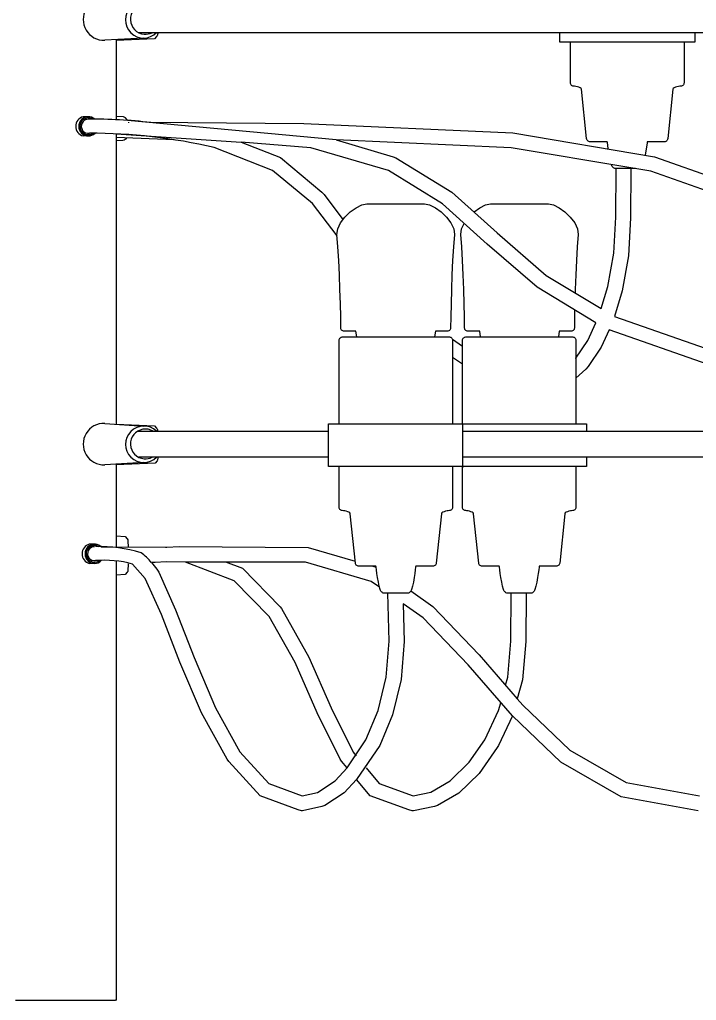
# Model space of a CAD drawing. Header units: millimetres. Extents: x 112 to 8820, y -2365 to 5002.
# Drawn here: x 1634.3 to 1774.6, y -664 to -460.9 of the extents above; entities that cross this region are included whole.
import ezdxf

# ---------------------------------------------------------------- set-up
doc = ezdxf.new("R2010")
doc.units = ezdxf.units.MM

# ---------------------------------------------------------------- blocks, each defined once
blk = doc.blocks.new('2097-30_el')
at = {"extrusion": (-7.44155e-20, 0.001462, 0.999999)}
for p, q in [((2.658, 19.931, 0.032), (1.849, 19.885, 0.032)), ((1.849, 11.95, 0.03), (2.658, 11.895, 0.032)), ((2.088, 11.94, 0.03), (2.088, 11.934, 0.03)), ((2.658, 11.137, 0.032), (1.849, 11.091, 0.032))]:
    blk.add_line(p, q, dxfattribs=at)
at = {"extrusion": (2.53485e-19, -0.001462, 0.999999)}
for p, q in [((2.881, 19.914, 0.029), (2.088, 19.881, 0.029)), ((2.881, 19.914, 0.029), (2.088, 19.881, 0.029)), ((14.079, 20.041, 0.029), (2.555, 20.041, 0.029)), ((2.925, 19.961, 0.029), (2.881, 19.914, 0.029)), ((2.925, 19.961, 0.029), (2.881, 19.914, 0.029)), ((2.94, 19.978, 0.029), (2.925, 19.961, 0.029)), ((2.94, 19.978, 0.029), (2.925, 19.961, 0.029)), ((2.953, 20.027, 0.029), (2.94, 19.978, 0.029)), ((2.953, 20.027, 0.029), (2.94, 19.978, 0.029)), ((2.955, 20.041, 0.029), (2.953, 20.027, 0.029)), ((2.954, 20.035, 0.029), (2.953, 20.027, 0.029)), ((11.279, 20.041, 0.029), (2.954, 20.041, 0.029)), ((11.279, 19.845, 0.029), (11.279, 20.041, 0.029)), ((11.279, 19.845, 0.029), (11.279, 20.041, 0.029)), ((19.108, 20.041, 0.029), (14.079, 20.041, 0.029)), ((14.079, 20.041, 0.029), (14.079, 19.845, 0.029)), ((19.108, 20.041, 0.029), (14.079, 20.041, 0.029)), ((14.079, 20.041, 0.029), (14.079, 19.845, 0.029)), ((2.088, 19.888, 0.029), (2.088, 18.411, 0.027)), ((2.088, 19.888, 0.029), (2.088, 18.239, 0.027)), ((11.532, 19.845, 0.029), (11.279, 19.845, 0.029)), ((11.532, 19.845, 0.029), (11.279, 19.845, 0.029)), ((11.613, 19.845, 0.029), (11.532, 19.845, 0.029)), ((11.613, 19.845, 0.029), (11.532, 19.845, 0.029)), ((11.741, 19.845, 0.029), (11.613, 19.845, 0.029)), ((11.741, 19.845, 0.029), (11.613, 19.845, 0.029)), ((11.909, 19.845, 0.029), (11.741, 19.845, 0.029)), ((11.909, 19.845, 0.029), (11.741, 19.845, 0.029)), ((12.111, 19.845, 0.029), (11.909, 19.845, 0.029)), ((12.111, 19.845, 0.029), (11.909, 19.845, 0.029)), ((12.338, 19.845, 0.029), (12.111, 19.845, 0.029)), ((12.338, 19.845, 0.029), (12.111, 19.845, 0.029)), ((12.58, 19.845, 0.029), (12.338, 19.845, 0.029)), ((12.58, 19.845, 0.029), (12.338, 19.845, 0.029)), ((12.826, 19.845, 0.029), (12.58, 19.845, 0.029)), ((12.826, 19.845, 0.029), (12.58, 19.845, 0.029)), ((12.854, 19.845, 0.029), (12.826, 19.845, 0.029)), ((12.854, 19.845, 0.029), (12.826, 19.845, 0.029)), ((13.139, 19.845, 0.029), (12.854, 19.845, 0.029)), ((13.139, 19.845, 0.029), (12.854, 19.845, 0.029)), ((13.404, 19.845, 0.029), (13.139, 19.845, 0.029)), ((13.404, 19.845, 0.029), (13.139, 19.845, 0.029)), ((13.637, 19.845, 0.029), (13.404, 19.845, 0.029)), ((13.637, 19.845, 0.029), (13.404, 19.845, 0.029)), ((13.829, 19.845, 0.029), (13.637, 19.845, 0.029)), ((13.829, 19.845, 0.029), (13.637, 19.845, 0.029)), ((13.97, 19.845, 0.029), (13.829, 19.845, 0.029)), ((13.97, 19.845, 0.029), (13.829, 19.845, 0.029)), ((14.055, 19.845, 0.029), (13.97, 19.845, 0.029)), ((14.055, 19.845, 0.029), (13.97, 19.845, 0.029)), ((14.079, 19.845, 0.029), (14.055, 19.845, 0.029)), ((14.079, 19.845, 0.029), (14.055, 19.845, 0.029)), ((2.088, 17.947, 0.026), (2.088, 17.599, 0.026)), ((2.088, 17.599, 0.026), (2.088, 11.942, 0.017)), ((2.088, 17.599, 0.026), (2.088, 11.942, 0.017)), ((2.088, 11.934, 0.03), (2.881, 11.901, 0.03)), ((2.088, 11.934, 0.03), (2.881, 11.901, 0.03)), ((2.531, 11.788, 0.017), (6.486, 11.788, 0.017)), ((2.531, 11.788, 0.017), (6.486, 11.788, 0.017)), ((2.881, 11.901, 0.03), (2.925, 11.854, 0.03)), ((2.881, 11.901, 0.03), (2.925, 11.854, 0.03)), ((2.925, 11.854, 0.03), (2.94, 11.837, 0.03)), ((2.925, 11.854, 0.03), (2.94, 11.837, 0.03)), ((2.94, 11.837, 0.03), (2.953, 11.789, 0.03)), ((2.94, 11.837, 0.03), (2.953, 11.789, 0.03)), ((2.953, 11.789, 0.03), (2.953, 11.788, 0.03)), ((2.953, 11.789, 0.03), (2.953, 11.788, 0.03)), ((6.486, 11.788, 0.017), (6.486, 11.941, 0.017)), ((6.486, 11.941, 0.017), (6.537, 11.941, 0.017)), ((6.486, 11.054, 0.016), (6.486, 11.941, 0.017)), ((6.486, 11.941, 0.017), (6.537, 11.941, 0.017)), ((6.537, 11.941, 0.017), (6.647, 11.941, 0.017)), ((6.537, 11.941, 0.017), (6.647, 11.941, 0.017)), ((6.647, 11.941, 0.017), (6.811, 11.941, 0.017)), ((6.647, 11.941, 0.017), (6.811, 11.941, 0.017)), ((6.811, 11.941, 0.017), (7.021, 11.941, 0.017)), ((6.811, 11.941, 0.017), (7.021, 11.941, 0.017)), ((7.021, 11.941, 0.017), (7.27, 11.941, 0.017)), ((7.021, 11.941, 0.017), (7.27, 11.941, 0.017)), ((7.27, 11.941, 0.017), (7.545, 11.941, 0.017)), ((7.27, 11.941, 0.017), (7.545, 11.941, 0.017)), ((7.545, 11.941, 0.017), (7.835, 11.941, 0.017)), ((7.545, 11.941, 0.017), (7.835, 11.941, 0.017)), ((7.835, 11.941, 0.017), (8.127, 11.941, 0.017)), ((7.835, 11.941, 0.017), (8.127, 11.941, 0.017)), ((8.127, 11.941, 0.017), (8.408, 11.941, 0.017)), ((8.127, 11.941, 0.017), (8.408, 11.941, 0.017)), ((8.408, 11.941, 0.017), (8.667, 11.941, 0.017)), ((8.408, 11.941, 0.017), (8.667, 11.941, 0.017)), ((8.667, 11.941, 0.017), (8.891, 11.941, 0.017)), ((8.667, 11.941, 0.017), (8.891, 11.941, 0.017)), ((8.891, 11.941, 0.017), (9.043, 11.941, 0.017)), ((8.891, 11.941, 0.017), (9.043, 11.941, 0.017)), ((9.043, 11.941, 0.017), (9.053, 11.941, 0.017)), ((9.043, 11.941, 0.017), (9.053, 11.941, 0.017)), ((9.053, 11.941, 0.017), (9.124, 11.941, 0.017)), ((9.053, 11.941, 0.017), (9.124, 11.941, 0.017)), ((9.124, 11.941, 0.017), (9.252, 11.941, 0.017)), ((9.124, 11.941, 0.017), (9.252, 11.941, 0.017)), ((9.252, 11.941, 0.017), (9.433, 11.941, 0.017)), ((9.252, 11.941, 0.017), (9.433, 11.941, 0.017)), ((9.265, 11.788, 0.017), (16.926, 11.788, 0.017)), ((9.265, 11.788, 0.017), (16.926, 11.788, 0.017)), ((9.433, 11.941, 0.017), (9.657, 11.941, 0.017)), ((9.433, 11.941, 0.017), (9.657, 11.941, 0.017)), ((9.657, 11.941, 0.017), (9.915, 11.941, 0.017)), ((9.657, 11.941, 0.017), (9.915, 11.941, 0.017)), ((9.915, 11.941, 0.017), (10.197, 11.941, 0.017)), ((9.915, 11.941, 0.017), (10.197, 11.941, 0.017)), ((10.197, 11.941, 0.017), (10.489, 11.941, 0.017)), ((10.197, 11.941, 0.017), (10.489, 11.941, 0.017)), ((10.489, 11.941, 0.017), (10.779, 11.941, 0.017)), ((10.489, 11.941, 0.017), (10.779, 11.941, 0.017)), ((10.779, 11.941, 0.017), (11.054, 11.941, 0.017)), ((10.779, 11.941, 0.017), (11.054, 11.941, 0.017)), ((11.054, 11.941, 0.017), (11.302, 11.941, 0.017)), ((11.054, 11.941, 0.017), (11.302, 11.941, 0.017)), ((11.302, 11.941, 0.017), (11.513, 11.941, 0.017)), ((11.302, 11.941, 0.017), (11.513, 11.941, 0.017)), ((11.513, 11.941, 0.017), (11.677, 11.941, 0.017)), ((11.513, 11.941, 0.017), (11.677, 11.941, 0.017)), ((11.677, 11.941, 0.017), (11.786, 11.941, 0.017)), ((11.677, 11.941, 0.017), (11.786, 11.941, 0.017)), ((11.786, 11.941, 0.017), (11.837, 11.941, 0.017)), ((11.786, 11.941, 0.017), (11.837, 11.941, 0.017)), ((11.837, 11.941, 0.017), (11.837, 11.788, 0.017)), ((11.837, 11.941, 0.017), (11.837, 11.788, 0.017)), ((6.486, 11.247, 0.016), (2.555, 11.247, 0.016)), ((6.486, 11.247, 0.016), (2.555, 11.247, 0.016)), ((2.938, 11.173, 0.016), (2.894, 11.126, 0.016)), ((2.938, 11.173, 0.016), (2.894, 11.126, 0.016)), ((2.945, 11.19, 0.016), (2.938, 11.173, 0.016)), ((2.945, 11.19, 0.016), (2.938, 11.173, 0.016)), ((2.952, 11.239, 0.016), (2.945, 11.19, 0.016)), ((2.952, 11.239, 0.016), (2.945, 11.19, 0.016)), ((2.953, 11.247, 0.016), (2.952, 11.239, 0.016)), ((2.953, 11.247, 0.016), (2.952, 11.239, 0.016)), ((6.486, 11.054, 0.016), (6.486, 11.247, 0.016)), ((6.486, 11.054, 0.016), (6.486, 11.247, 0.016)), ((16.926, 11.247, 0.016), (9.265, 11.247, 0.016)), ((16.926, 11.247, 0.016), (9.265, 11.247, 0.016)), ((11.837, 11.247, 0.016), (11.837, 11.054, 0.016)), ((11.837, 11.247, 0.016), (11.837, 11.054, 0.016)), ((2.894, 11.126, 0.016), (2.088, 11.093, 0.016)), ((2.894, 11.126, 0.016), (2.088, 11.093, 0.016)), ((2.088, 11.104, 0.016), (2.088, 9.618, 0.014)), ((2.088, 11.104, 0.016), (2.088, 9.394, 0.014)), ((6.537, 11.054, 0.016), (6.486, 11.054, 0.016)), ((6.537, 11.054, 0.016), (6.486, 11.054, 0.016)), ((6.647, 11.054, 0.016), (6.537, 11.054, 0.016)), ((6.647, 11.054, 0.016), (6.537, 11.054, 0.016)), ((6.811, 11.054, 0.016), (6.647, 11.054, 0.016)), ((6.811, 11.054, 0.016), (6.647, 11.054, 0.016)), ((7.021, 11.054, 0.016), (6.811, 11.054, 0.016)), ((7.021, 11.054, 0.016), (6.811, 11.054, 0.016)), ((7.27, 11.054, 0.016), (7.021, 11.054, 0.016)), ((7.27, 11.054, 0.016), (7.021, 11.054, 0.016)), ((7.545, 11.054, 0.016), (7.27, 11.054, 0.016)), ((7.545, 11.054, 0.016), (7.27, 11.054, 0.016)), ((7.835, 11.054, 0.016), (7.545, 11.054, 0.016)), ((7.835, 11.054, 0.016), (7.545, 11.054, 0.016)), ((8.127, 11.054, 0.016), (7.835, 11.054, 0.016)), ((8.127, 11.054, 0.016), (7.835, 11.054, 0.016)), ((8.408, 11.054, 0.016), (8.127, 11.054, 0.016)), ((8.408, 11.054, 0.016), (8.127, 11.054, 0.016)), ((8.667, 11.054, 0.016), (8.408, 11.054, 0.016)), ((8.667, 11.054, 0.016), (8.408, 11.054, 0.016)), ((8.891, 11.054, 0.016), (8.667, 11.054, 0.016)), ((8.891, 11.054, 0.016), (8.667, 11.054, 0.016)), ((9.043, 11.054, 0.016), (8.891, 11.054, 0.016)), ((9.043, 11.054, 0.016), (8.891, 11.054, 0.016)), ((9.053, 11.054, 0.016), (9.043, 11.054, 0.016)), ((9.053, 11.054, 0.016), (9.043, 11.054, 0.016)), ((9.124, 11.054, 0.016), (9.053, 11.054, 0.016)), ((9.124, 11.054, 0.016), (9.053, 11.054, 0.016)), ((9.252, 11.054, 0.016), (9.124, 11.054, 0.016)), ((9.252, 11.054, 0.016), (9.124, 11.054, 0.016)), ((9.433, 11.054, 0.016), (9.252, 11.054, 0.016)), ((9.433, 11.054, 0.016), (9.252, 11.054, 0.016)), ((9.657, 11.054, 0.016), (9.433, 11.054, 0.016)), ((9.657, 11.054, 0.016), (9.433, 11.054, 0.016)), ((9.915, 11.054, 0.016), (9.657, 11.054, 0.016)), ((9.915, 11.054, 0.016), (9.657, 11.054, 0.016)), ((10.197, 11.054, 0.016), (9.915, 11.054, 0.016)), ((10.197, 11.054, 0.016), (9.915, 11.054, 0.016)), ((10.489, 11.054, 0.016), (10.197, 11.054, 0.016)), ((10.489, 11.054, 0.016), (10.197, 11.054, 0.016)), ((10.779, 11.054, 0.016), (10.489, 11.054, 0.016)), ((10.779, 11.054, 0.016), (10.489, 11.054, 0.016)), ((11.054, 11.054, 0.016), (10.779, 11.054, 0.016)), ((11.054, 11.054, 0.016), (10.779, 11.054, 0.016)), ((11.302, 11.054, 0.016), (11.054, 11.054, 0.016)), ((11.302, 11.054, 0.016), (11.054, 11.054, 0.016)), ((11.513, 11.054, 0.016), (11.302, 11.054, 0.016)), ((11.513, 11.054, 0.016), (11.302, 11.054, 0.016)), ((11.677, 11.054, 0.016), (11.513, 11.054, 0.016)), ((11.677, 11.054, 0.016), (11.513, 11.054, 0.016)), ((11.786, 11.054, 0.016), (11.677, 11.054, 0.016)), ((11.786, 11.054, 0.016), (11.677, 11.054, 0.016)), ((11.837, 11.054, 0.016), (11.786, 11.054, 0.016)), ((11.837, 11.054, 0.016), (11.786, 11.054, 0.016)), ((2.088, 9.618, 0.014), (2.274, 9.604, 0.014)), ((2.088, 9.618, 0.014), (2.274, 9.604, 0.014)), ((2.274, 9.604, 0.014), (2.318, 9.556, 0.014)), ((2.274, 9.604, 0.014), (2.318, 9.556, 0.014)), ((2.318, 9.556, 0.014), (2.326, 9.539, 0.014)), ((2.318, 9.556, 0.014), (2.326, 9.539, 0.014)), ((2.326, 9.539, 0.014), (2.332, 9.49, 0.014)), ((2.326, 9.539, 0.014), (2.332, 9.49, 0.014)), ((2.332, 9.49, 0.014), (2.338, 9.414, 0.014)), ((2.332, 9.49, 0.014), (2.338, 9.414, 0.014)), ((2.338, 9.414, 0.014), (2.338, 9.397, 0.014)), ((2.338, 9.414, 0.014), (2.338, 9.397, 0.014)), ((2.088, 9.102, 0.013), (2.088, 8.804, 0.013)), ((2.338, 9.009, 0.013), (2.332, 8.932, 0.013)), ((2.338, 9.009, 0.013), (2.332, 8.932, 0.013)), ((2.339, 9.044, 0.013), (2.338, 9.009, 0.013)), ((2.339, 9.044, 0.013), (2.338, 9.009, 0.013)), ((2.274, 8.818, 0.013), (2.088, 8.804, 0.013)), ((2.274, 8.818, 0.013), (2.088, 8.804, 0.013)), ((2.088, 8.804, 0.013), (2.088, 8.716, 0.013)), ((2.088, 8.804, 0.013), (2.088, 8.698, 0.013)), ((2.318, 8.867, 0.013), (2.274, 8.818, 0.013)), ((2.318, 8.867, 0.013), (2.274, 8.818, 0.013)), ((2.326, 8.883, 0.013), (2.318, 8.867, 0.013)), ((2.326, 8.883, 0.013), (2.318, 8.867, 0.013)), ((2.332, 8.932, 0.013), (2.326, 8.883, 0.013)), ((2.332, 8.932, 0.013), (2.326, 8.883, 0.013)), ((2.088, 8.698, 0.013), (2.088, 0.017, 0)), ((2.088, 8.698, 0.013), (2.088, 0.017, 0)), ((0.359, 0), (0, 0)), ((0.359, 0), (0, 0)), ((0.708, 0), (0.359, 0)), ((0.708, 0), (0.359, 0)), ((0.929, 0), (0.708, 0)), ((0.929, 0), (0.708, 0)), ((1.195, 0), (0.929, 0)), ((1.195, 0), (0.929, 0)), ((1.424, 0), (1.195, 0)), ((1.424, 0), (1.195, 0)), ((1.609, 0), (1.424, 0)), ((1.609, 0), (1.424, 0)), ((1.746, 0), (1.609, 0)), ((1.746, 0), (1.609, 0)), ((1.83, 0), (1.746, 0)), ((1.83, 0), (1.746, 0)), ((1.858, 0), (1.83, 0)), ((1.858, 0), (1.83, 0)), ((2.07, 0), (1.858, 0)), ((2.07, 0), (1.858, 0)), ((2.088, 0.017, 0), (2.07, 0)), ((2.088, 0.017, 0), (2.07, 0))]:
    blk.add_line(p, q, dxfattribs=at)
at = {"extrusion": (-2.07474e-18, -0.001462, 0.999999)}
for p, q in [((11.501, 19.001, 0.028), (11.501, 19.845, 0.029)), ((13.856, 19.845, 0.029), (13.856, 19.001, 0.028)), ((11.503, 18.986, 0.028), (11.501, 19.001, 0.028)), ((11.508, 18.972, 0.028), (11.503, 18.986, 0.028)), ((11.516, 18.96, 0.028), (11.508, 18.972, 0.028)), ((11.526, 18.949, 0.028), (11.516, 18.96, 0.028)), ((11.538, 18.942, 0.028), (11.526, 18.949, 0.028)), ((11.552, 18.937, 0.028), (11.538, 18.942, 0.028)), ((11.567, 18.935, 0.028), (11.552, 18.937, 0.028)), ((11.589, 18.933, 0.028), (11.567, 18.935, 0.028)), ((11.617, 18.929, 0.028), (11.589, 18.933, 0.028)), ((11.647, 18.921, 0.028), (11.617, 18.929, 0.028)), ((11.678, 18.911, 0.028), (11.647, 18.921, 0.028)), ((11.705, 18.899, 0.028), (11.678, 18.911, 0.028)), ((11.724, 18.885, 0.028), (11.705, 18.899, 0.028)), ((13.653, 18.899, 0.028), (13.634, 18.885, 0.028)), ((13.68, 18.911, 0.028), (13.653, 18.899, 0.028)), ((13.71, 18.921, 0.028), (13.68, 18.911, 0.028)), ((13.741, 18.929, 0.028), (13.71, 18.921, 0.028)), ((13.769, 18.933, 0.028), (13.741, 18.929, 0.028)), ((13.791, 18.935, 0.028), (13.769, 18.933, 0.028)), ((13.806, 18.937, 0.028), (13.791, 18.935, 0.028)), ((13.819, 18.942, 0.028), (13.806, 18.937, 0.028)), ((13.832, 18.949, 0.028), (13.819, 18.942, 0.028)), ((13.842, 18.96, 0.028), (13.832, 18.949, 0.028)), ((13.85, 18.972, 0.028), (13.842, 18.96, 0.028)), ((13.855, 18.986, 0.028), (13.85, 18.972, 0.028)), ((13.856, 19.001, 0.028), (13.855, 18.986, 0.028)), ((11.732, 18.87, 0.028), (11.724, 18.885, 0.028)), ((11.838, 17.848, 0.026), (11.732, 18.87, 0.028)), ((13.625, 18.87, 0.028), (13.519, 17.848, 0.026)), ((13.634, 18.885, 0.028), (13.625, 18.87, 0.028)), ((11.842, 17.832, 0.026), (11.838, 17.848, 0.026)), ((11.848, 17.818, 0.026), (11.842, 17.832, 0.026)), ((11.857, 17.806, 0.026), (11.848, 17.818, 0.026)), ((11.868, 17.796, 0.026), (11.857, 17.806, 0.026)), ((11.881, 17.789, 0.026), (11.868, 17.796, 0.026)), ((11.895, 17.784, 0.026), (11.881, 17.789, 0.026)), ((11.911, 17.782, 0.026), (11.895, 17.784, 0.026)), ((11.931, 17.782, 0.026), (11.911, 17.782, 0.026)), ((11.984, 17.782, 0.026), (11.931, 17.782, 0.026)), ((12.067, 17.782, 0.026), (11.984, 17.782, 0.026)), ((12.177, 17.782, 0.026), (12.067, 17.782, 0.026)), ((12.265, 17.782, 0.026), (12.177, 17.782, 0.026)), ((12.267, 17.763, 0.026), (12.265, 17.782, 0.026)), ((12.274, 17.71, 0.026), (12.267, 17.763, 0.026)), ((12.285, 17.635, 0.026), (12.274, 17.71, 0.026)), ((13.083, 17.71, 0.026), (13.073, 17.635, 0.026)), ((13.09, 17.763, 0.026), (13.083, 17.71, 0.026)), ((13.093, 17.782, 0.026), (13.09, 17.763, 0.026)), ((13.205, 17.782, 0.026), (13.093, 17.782, 0.026)), ((13.31, 17.782, 0.026), (13.205, 17.782, 0.026)), ((13.387, 17.782, 0.026), (13.31, 17.782, 0.026)), ((13.433, 17.782, 0.026), (13.387, 17.782, 0.026)), ((13.447, 17.782, 0.026), (13.433, 17.782, 0.026)), ((13.462, 17.784, 0.026), (13.447, 17.782, 0.026)), ((13.477, 17.789, 0.026), (13.462, 17.784, 0.026)), ((13.49, 17.796, 0.026), (13.477, 17.789, 0.026)), ((13.501, 17.806, 0.026), (13.49, 17.796, 0.026)), ((13.51, 17.818, 0.026), (13.501, 17.806, 0.026)), ((13.516, 17.832, 0.026), (13.51, 17.818, 0.026)), ((13.519, 17.848, 0.026), (13.516, 17.832, 0.026)), ((12.285, 17.634, 0.026), (12.285, 17.635, 0.026)), ((13.059, 17.547, 0.026), (13.051, 17.505, 0.026)), ((13.073, 17.635, 0.026), (13.059, 17.547, 0.026)), ((12.354, 17.301, 0.025), (12.351, 17.308, 0.025)), ((12.361, 17.284, 0.025), (12.354, 17.301, 0.025)), ((12.37, 17.268, 0.025), (12.361, 17.284, 0.025)), ((12.38, 17.254, 0.025), (12.37, 17.268, 0.025)), ((12.392, 17.242, 0.025), (12.38, 17.254, 0.025)), ((12.405, 17.233, 0.025), (12.392, 17.242, 0.025)), ((12.419, 17.228, 0.025), (12.405, 17.233, 0.025)), ((12.434, 17.226, 0.025), (12.419, 17.228, 0.025)), ((12.44, 17.226, 0.025), (12.434, 17.226, 0.025)), ((12.457, 17.226, 0.025), (12.44, 17.226, 0.025)), ((12.484, 17.226, 0.025), (12.457, 17.226, 0.025)), ((12.519, 17.226, 0.025), (12.484, 17.226, 0.025)), ((12.561, 17.226, 0.025), (12.519, 17.226, 0.025)), ((12.608, 17.226, 0.025), (12.561, 17.226, 0.025)), ((12.658, 17.226, 0.025), (12.608, 17.226, 0.025)), ((12.71, 17.226, 0.025), (12.658, 17.226, 0.025)), ((12.759, 17.226, 0.025), (12.71, 17.226, 0.025)), ((12.806, 17.226, 0.025), (12.759, 17.226, 0.025)), ((12.847, 17.226, 0.025), (12.806, 17.226, 0.025))]:
    blk.add_line(p, q, dxfattribs=at)
for p, q in [((1.51, 18.301, -0.177), (1.4, 18.301, -0.177)), ((6.644, 17.822, 0.026), (2.321, 18.226, 0.027)), ((1.51, 17.904, -0.177), (1.4, 17.904, -0.177)), ((2.086, 17.943, 0.152), (4.681, 17.771, 0.026)), ((9.265, 11.941, 0.017), (9.265, 11.028, 0.016)), ((1.639, 9.448, -0.189), (1.53, 9.448, -0.189)), ((1.639, 9.051, -0.189), (1.53, 9.051, -0.189))]:
    blk.add_line(p, q)
at = {"extrusion": (-2.53485e-19, -0.001462, 0.999999)}
for p, q in [((2.237, 18.298, 0.027), (2.088, 18.305, 0.027)), ((2.278, 18.279, 0.027), (2.237, 18.298, 0.027)), ((2.278, 18.279, 0.027), (2.237, 18.298, 0.027)), ((2.315, 18.235, 0.027), (2.278, 18.279, 0.027)), ((2.315, 18.235, 0.027), (2.278, 18.279, 0.027)), ((2.321, 18.226, 0.027), (2.315, 18.235, 0.027)), ((2.321, 18.226, 0.027), (2.315, 18.235, 0.027)), ((2.35, 18.177, 0.027), (2.347, 18.186, 0.027)), ((2.35, 18.177, 0.027), (2.347, 18.186, 0.027)), ((2.088, 17.808, 0.026), (2.227, 17.814, 0.026))]:
    blk.add_line(p, q, dxfattribs=at)
at = {"extrusion": (5.74773e-19, -0.001462, 0.999999)}
for p, q in [((2.768, 18.185, 0.027), (5.977, 18.162, 0.027)), ((5.977, 18.162, 0.027), (10.308, 17.967, 0.026)), ((10.308, 17.967, 0.026), (13.246, 17.472, 0.026)), ((3.288, 17.824, 0.026), (2.088, 17.868, 0.026)), ((5.328, 17.188, 0.025), (4.12, 17.662, 0.026)), ((13.246, 17.472, 0.026), (15.268, 16.758, 0.025)), ((6.156, 16.502, 0.024), (5.328, 17.188, 0.025)), ((6.665, 15.832, 0.023), (6.156, 16.502, 0.024)), ((12.302, 13.885, 0.02), (12.14, 13.529, 0.02)), ((14.359, 13.166, 0.019), (12.302, 13.885, 0.02)), ((12.14, 13.529, 0.02), (11.871, 13.126, 0.019)), ((9.265, 13.176, 0.019), (9.058, 13.315, 0.019)), ((11.824, 13.074, 0.019), (11.615, 12.884, 0.019)), ((11.871, 13.126, 0.019), (11.824, 13.074, 0.019))]:
    blk.add_line(p, q, dxfattribs=at)
at = {"extrusion": (-1.16626e-18, -0.001462, 0.999999)}
for p, q in [((4.681, 17.771, 0.026), (5.49, 17.455, 0.026)), ((6.124, 17.658, 0.026), (4.681, 17.771, 0.026)), ((7.728, 17.184, 0.025), (6.124, 17.658, 0.026)), ((5.49, 17.455, 0.026), (6.351, 16.741, 0.024)), ((8.849, 16.494, 0.024), (7.728, 17.184, 0.025)), ((6.351, 16.741, 0.024), (6.395, 16.69, 0.024)), ((6.395, 16.69, 0.024), (6.788, 16.172, 0.024)), ((9.779, 15.66, 0.023), (8.849, 16.494, 0.024)), ((10.81, 14.769, 0.022), (9.779, 15.66, 0.023)), ((12.028, 14.034, 0.021), (10.81, 14.769, 0.022)), ((11.86, 13.663, 0.02), (12.028, 14.034, 0.021)), ((9.056, 13.691, 0.02), (9.265, 13.55, 0.02)), ((11.616, 13.298, 0.019), (11.86, 13.663, 0.02)), ((11.615, 13.297, 0.019), (11.616, 13.298, 0.019))]:
    blk.add_line(p, q, dxfattribs=at)
at = {"extrusion": (-3.38381e-18, -0.001462, 0.999999)}
for p, q in [((10.276, 17.658, 0.026), (6.644, 17.822, 0.026)), ((6.644, 17.822, 0.026), (7.825, 17.472, 0.026)), ((7.825, 17.472, 0.026), (7.885, 17.45, 0.026)), ((12.757, 17.24, 0.025), (10.276, 17.658, 0.026)), ((7.885, 17.45, 0.026), (9.043, 16.737, 0.024)), ((12.444, 16.222, 0.024), (12.451, 17.226, 0.025)), ((9.043, 16.737, 0.024), (9.982, 15.896, 0.023)), ((12.399, 15.472, 0.023), (12.444, 16.222, 0.024)), ((9.982, 15.896, 0.023), (11.001, 15.014, 0.022)), ((12.277, 14.785, 0.022), (12.399, 15.472, 0.023)), ((11.001, 15.014, 0.022), (12.139, 14.328, 0.021)), ((12.139, 14.328, 0.021), (12.277, 14.785, 0.022))]:
    blk.add_line(p, q, dxfattribs=at)
at = {"extrusion": (-6.37738e-19, -0.001462, 0.999999)}
for p, q in [((12.757, 17.226, 0.025), (12.749, 16.209, 0.024)), ((13.169, 17.171, 0.025), (12.757, 17.24, 0.025)), ((15.145, 16.473, 0.024), (13.169, 17.171, 0.025)), ((12.749, 16.209, 0.024), (12.703, 15.421, 0.023)), ((12.703, 15.421, 0.023), (12.573, 14.695, 0.021)), ((12.573, 14.695, 0.021), (12.413, 14.165, 0.021)), ((12.413, 14.165, 0.021), (14.452, 13.451, 0.02))]:
    blk.add_line(p, q, dxfattribs=at)
at = {"extrusion": (-1.45344e-17, -0.001462, 0.999999)}
for p, q in [((7.058, 16.417, 0.024), (7.176, 16.475, 0.024)), ((7.176, 16.475, 0.024), (7.281, 16.497, 0.024)), ((7.281, 16.497, 0.024), (7.288, 16.497, 0.024)), ((7.288, 16.497, 0.024), (7.333, 16.497, 0.024)), ((7.333, 16.497, 0.024), (7.412, 16.497, 0.024)), ((7.412, 16.497, 0.024), (7.52, 16.497, 0.024)), ((7.52, 16.497, 0.024), (7.651, 16.497, 0.024)), ((7.651, 16.497, 0.024), (7.796, 16.497, 0.024)), ((7.796, 16.497, 0.024), (7.946, 16.497, 0.024)), ((7.946, 16.497, 0.024), (8.092, 16.497, 0.024)), ((8.092, 16.497, 0.024), (8.225, 16.497, 0.024)), ((8.225, 16.497, 0.024), (8.336, 16.497, 0.024)), ((8.336, 16.497, 0.024), (8.419, 16.497, 0.024)), ((8.419, 16.497, 0.024), (8.467, 16.497, 0.024)), ((8.467, 16.497, 0.024), (8.479, 16.497, 0.024)), ((8.479, 16.497, 0.024), (8.584, 16.475, 0.024)), ((8.584, 16.475, 0.024), (8.702, 16.417, 0.024)), ((6.827, 16.223, 0.024), (6.938, 16.33, 0.024)), ((6.938, 16.33, 0.024), (7.058, 16.417, 0.024)), ((8.702, 16.417, 0.024), (8.823, 16.33, 0.024)), ((8.823, 16.33, 0.024), (8.934, 16.223, 0.024)), ((6.678, 15.981, 0.023), (6.736, 16.104, 0.024)), ((6.736, 16.104, 0.024), (6.827, 16.223, 0.024)), ((8.934, 16.223, 0.024), (9.024, 16.104, 0.024)), ((9.024, 16.104, 0.024), (9.083, 15.981, 0.023)), ((6.663, 15.863, 0.023), (6.678, 15.981, 0.023)), ((6.683, 15.607, 0.023), (6.663, 15.863, 0.023)), ((9.098, 15.863, 0.023), (9.078, 15.607, 0.023)), ((9.083, 15.981, 0.023), (9.098, 15.863, 0.023)), ((6.7, 15.323, 0.022), (6.683, 15.607, 0.023)), ((9.078, 15.607, 0.023), (9.061, 15.323, 0.022)), ((6.714, 15.023, 0.022), (6.7, 15.323, 0.022)), ((9.061, 15.323, 0.022), (9.047, 15.023, 0.022)), ((6.725, 14.72, 0.022), (6.714, 15.023, 0.022)), ((9.047, 15.023, 0.022), (9.035, 14.72, 0.022)), ((6.734, 14.427, 0.021), (6.725, 14.72, 0.022)), ((9.035, 14.72, 0.022), (9.027, 14.427, 0.021)), ((6.74, 14.157, 0.021), (6.734, 14.427, 0.021)), ((9.027, 14.427, 0.021), (9.021, 14.157, 0.021)), ((6.743, 13.923, 0.02), (6.74, 14.157, 0.021)), ((9.021, 14.157, 0.021), (9.018, 13.923, 0.02)), ((6.745, 13.908, 0.02), (6.743, 13.923, 0.02)), ((6.75, 13.894, 0.02), (6.745, 13.908, 0.02)), ((6.758, 13.882, 0.02), (6.75, 13.894, 0.02)), ((6.769, 13.872, 0.02), (6.758, 13.882, 0.02)), ((6.782, 13.864, 0.02), (6.769, 13.872, 0.02)), ((6.796, 13.86, 0.02), (6.782, 13.864, 0.02)), ((6.812, 13.858, 0.02), (6.796, 13.86, 0.02)), ((6.825, 13.858, 0.02), (6.812, 13.858, 0.02)), ((6.904, 13.858, 0.02), (6.825, 13.858, 0.02)), ((7.045, 13.858, 0.02), (6.904, 13.858, 0.02)), ((7.057, 13.858, 0.02), (7.045, 13.858, 0.02)), ((7.073, 13.739, 0.02), (7.057, 13.858, 0.02)), ((8.703, 13.858, 0.02), (8.687, 13.739, 0.02)), ((8.842, 13.858, 0.02), (8.703, 13.858, 0.02)), ((8.928, 13.858, 0.02), (8.842, 13.858, 0.02)), ((8.949, 13.858, 0.02), (8.928, 13.858, 0.02)), ((8.964, 13.86, 0.02), (8.949, 13.858, 0.02)), ((8.979, 13.864, 0.02), (8.964, 13.86, 0.02)), ((8.992, 13.872, 0.02), (8.979, 13.864, 0.02)), ((9.002, 13.882, 0.02), (8.992, 13.872, 0.02)), ((9.011, 13.894, 0.02), (9.002, 13.882, 0.02)), ((9.016, 13.908, 0.02), (9.011, 13.894, 0.02)), ((9.018, 13.923, 0.02), (9.016, 13.908, 0.02))]:
    blk.add_line(p, q, dxfattribs=at)
at = {"extrusion": (-1.4322e-17, -0.001462, 0.999999)}
for p, q in [((9.624, 16.417, 0.024), (9.742, 16.475, 0.024)), ((9.742, 16.475, 0.024), (9.846, 16.497, 0.024)), ((9.846, 16.497, 0.024), (9.879, 16.497, 0.024)), ((9.879, 16.497, 0.024), (9.946, 16.497, 0.024)), ((9.946, 16.497, 0.024), (10.046, 16.497, 0.024)), ((10.046, 16.497, 0.024), (10.17, 16.497, 0.024)), ((10.17, 16.497, 0.024), (10.311, 16.497, 0.024)), ((10.311, 16.497, 0.024), (10.461, 16.497, 0.024)), ((10.461, 16.497, 0.024), (10.609, 16.497, 0.024)), ((10.609, 16.497, 0.024), (10.748, 16.497, 0.024)), ((10.748, 16.497, 0.024), (10.867, 16.497, 0.024)), ((10.867, 16.497, 0.024), (10.96, 16.497, 0.024)), ((10.96, 16.497, 0.024), (11.02, 16.497, 0.024)), ((11.02, 16.497, 0.024), (11.044, 16.497, 0.024)), ((11.044, 16.497, 0.024), (11.149, 16.475, 0.024)), ((11.149, 16.475, 0.024), (11.267, 16.417, 0.024)), ((9.5, 16.327, 0.024), (9.504, 16.33, 0.024)), ((9.504, 16.33, 0.024), (9.624, 16.417, 0.024)), ((11.267, 16.417, 0.024), (11.388, 16.33, 0.024)), ((11.388, 16.33, 0.024), (11.499, 16.223, 0.024)), ((9.244, 15.981, 0.023), (9.297, 16.092, 0.024)), ((11.499, 16.223, 0.024), (11.59, 16.104, 0.024)), ((11.59, 16.104, 0.024), (11.648, 15.981, 0.023)), ((9.229, 15.863, 0.023), (9.244, 15.981, 0.023)), ((9.249, 15.607, 0.023), (9.229, 15.863, 0.023)), ((11.664, 15.863, 0.023), (11.643, 15.607, 0.023)), ((11.648, 15.981, 0.023), (11.664, 15.863, 0.023)), ((9.266, 15.323, 0.022), (9.249, 15.607, 0.023)), ((11.643, 15.607, 0.023), (11.626, 15.323, 0.022)), ((9.28, 15.023, 0.022), (9.266, 15.323, 0.022)), ((11.626, 15.323, 0.022), (11.612, 15.023, 0.022)), ((9.291, 14.72, 0.022), (9.28, 15.023, 0.022)), ((11.612, 15.023, 0.022), (11.601, 14.72, 0.022)), ((9.3, 14.427, 0.021), (9.291, 14.72, 0.022)), ((11.601, 14.72, 0.022), (11.599, 14.654, 0.021)), ((9.306, 14.157, 0.021), (9.3, 14.427, 0.021)), ((11.589, 14.299, 0.021), (11.586, 14.157, 0.021)), ((9.309, 13.923, 0.02), (9.306, 14.157, 0.021)), ((11.586, 14.157, 0.021), (11.583, 13.923, 0.02)), ((9.311, 13.908, 0.02), (9.309, 13.923, 0.02)), ((9.316, 13.894, 0.02), (9.311, 13.908, 0.02)), ((9.324, 13.882, 0.02), (9.316, 13.894, 0.02)), ((9.335, 13.872, 0.02), (9.324, 13.882, 0.02)), ((9.348, 13.864, 0.02), (9.335, 13.872, 0.02)), ((9.362, 13.86, 0.02), (9.348, 13.864, 0.02)), ((9.378, 13.858, 0.02), (9.362, 13.86, 0.02)), ((9.435, 13.858, 0.02), (9.378, 13.858, 0.02)), ((9.556, 13.858, 0.02), (9.435, 13.858, 0.02)), ((9.623, 13.858, 0.02), (9.556, 13.858, 0.02)), ((9.639, 13.739, 0.02), (9.623, 13.858, 0.02)), ((11.268, 13.858, 0.02), (11.252, 13.739, 0.02)), ((11.364, 13.858, 0.02), (11.268, 13.858, 0.02)), ((11.471, 13.858, 0.02), (11.364, 13.858, 0.02)), ((11.514, 13.858, 0.02), (11.471, 13.858, 0.02)), ((11.53, 13.86, 0.02), (11.514, 13.858, 0.02)), ((11.544, 13.864, 0.02), (11.53, 13.86, 0.02)), ((11.557, 13.872, 0.02), (11.544, 13.864, 0.02)), ((11.568, 13.882, 0.02), (11.557, 13.872, 0.02)), ((11.576, 13.894, 0.02), (11.568, 13.882, 0.02)), ((11.581, 13.908, 0.02), (11.576, 13.894, 0.02)), ((11.583, 13.923, 0.02), (11.581, 13.908, 0.02))]:
    blk.add_line(p, q, dxfattribs=at)
at = {"extrusion": (6.44965e-19, -0.001462, 0.999999)}
for p, q in [((6.709, 13.673, 0.02), (6.711, 13.688, 0.02)), ((6.709, 11.941, 0.017), (6.709, 13.673, 0.02)), ((6.711, 13.688, 0.02), (6.715, 13.702, 0.02)), ((6.715, 13.702, 0.02), (6.723, 13.714, 0.02)), ((6.723, 13.714, 0.02), (6.733, 13.725, 0.02)), ((6.733, 13.725, 0.02), (6.746, 13.732, 0.02)), ((6.746, 13.732, 0.02), (6.759, 13.737, 0.02)), ((6.759, 13.737, 0.02), (6.774, 13.739, 0.02)), ((6.774, 13.739, 0.02), (6.815, 13.739, 0.02)), ((6.815, 13.739, 0.02), (6.902, 13.739, 0.02)), ((6.902, 13.739, 0.02), (7.032, 13.739, 0.02)), ((7.032, 13.739, 0.02), (7.199, 13.739, 0.02)), ((7.199, 13.739, 0.02), (7.396, 13.739, 0.02)), ((7.396, 13.739, 0.02), (7.615, 13.739, 0.02)), ((7.615, 13.739, 0.02), (7.845, 13.739, 0.02)), ((7.845, 13.739, 0.02), (8.077, 13.739, 0.02)), ((8.077, 13.739, 0.02), (8.3, 13.739, 0.02)), ((8.3, 13.739, 0.02), (8.505, 13.739, 0.02)), ((8.505, 13.739, 0.02), (8.683, 13.739, 0.02)), ((8.683, 13.739, 0.02), (8.827, 13.739, 0.02)), ((8.827, 13.739, 0.02), (8.929, 13.739, 0.02)), ((8.929, 13.739, 0.02), (8.985, 13.739, 0.02)), ((8.985, 13.739, 0.02), (8.993, 13.739, 0.02)), ((8.993, 13.739, 0.02), (9.008, 13.737, 0.02)), ((9.008, 13.737, 0.02), (9.022, 13.732, 0.02)), ((9.022, 13.732, 0.02), (9.034, 13.725, 0.02)), ((9.034, 13.725, 0.02), (9.044, 13.714, 0.02)), ((9.044, 13.714, 0.02), (9.052, 13.702, 0.02)), ((9.052, 13.702, 0.02), (9.057, 13.688, 0.02)), ((9.057, 13.688, 0.02), (9.058, 13.673, 0.02)), ((9.058, 13.673, 0.02), (9.058, 11.941, 0.017)), ((6.709, 10.209, 0.015), (6.709, 11.054, 0.016)), ((9.058, 11.054, 0.016), (9.058, 10.209, 0.015)), ((6.711, 10.194, 0.015), (6.709, 10.209, 0.015)), ((6.715, 10.181, 0.015), (6.711, 10.194, 0.015)), ((6.723, 10.168, 0.015), (6.715, 10.181, 0.015)), ((6.733, 10.158, 0.015), (6.723, 10.168, 0.015)), ((6.746, 10.15, 0.015), (6.733, 10.158, 0.015)), ((9.034, 10.158, 0.015), (9.022, 10.15, 0.015)), ((9.044, 10.168, 0.015), (9.034, 10.158, 0.015)), ((9.052, 10.181, 0.015), (9.044, 10.168, 0.015)), ((9.057, 10.194, 0.015), (9.052, 10.181, 0.015)), ((9.058, 10.209, 0.015), (9.057, 10.194, 0.015)), ((6.759, 10.146, 0.015), (6.746, 10.15, 0.015)), ((6.774, 10.144, 0.015), (6.759, 10.146, 0.015)), ((6.796, 10.142, 0.015), (6.774, 10.144, 0.015)), ((6.824, 10.137, 0.015), (6.796, 10.142, 0.015)), ((6.854, 10.13, 0.015), (6.824, 10.137, 0.015)), ((6.885, 10.12, 0.015), (6.854, 10.13, 0.015)), ((6.912, 10.108, 0.015), (6.885, 10.12, 0.015)), ((6.931, 10.094, 0.015), (6.912, 10.108, 0.015)), ((6.939, 10.078, 0.015), (6.931, 10.094, 0.015)), ((7.045, 9.056, 0.013), (6.939, 10.078, 0.015)), ((8.828, 10.078, 0.015), (8.722, 9.056, 0.013)), ((8.836, 10.094, 0.015), (8.828, 10.078, 0.015)), ((8.856, 10.108, 0.015), (8.836, 10.094, 0.015)), ((8.882, 10.12, 0.015), (8.856, 10.108, 0.015)), ((8.913, 10.13, 0.015), (8.882, 10.12, 0.015)), ((8.944, 10.137, 0.015), (8.913, 10.13, 0.015)), ((8.971, 10.142, 0.015), (8.944, 10.137, 0.015)), ((8.993, 10.144, 0.015), (8.971, 10.142, 0.015)), ((9.008, 10.146, 0.015), (8.993, 10.144, 0.015)), ((9.022, 10.15, 0.015), (9.008, 10.146, 0.015)), ((7.048, 9.041, 0.013), (7.045, 9.056, 0.013)), ((7.054, 9.027, 0.013), (7.048, 9.041, 0.013)), ((7.063, 9.015, 0.013), (7.054, 9.027, 0.013)), ((7.074, 9.005, 0.013), (7.063, 9.015, 0.013)), ((7.087, 8.997, 0.013), (7.074, 9.005, 0.013)), ((7.102, 8.993, 0.013), (7.087, 8.997, 0.013)), ((7.117, 8.991, 0.013), (7.102, 8.993, 0.013)), ((7.145, 8.991, 0.013), (7.117, 8.991, 0.013)), ((7.205, 8.991, 0.013), (7.145, 8.991, 0.013)), ((7.295, 8.991, 0.013), (7.205, 8.991, 0.013)), ((7.411, 8.991, 0.013), (7.295, 8.991, 0.013)), ((7.471, 8.991, 0.013), (7.411, 8.991, 0.013)), ((7.473, 8.971, 0.013), (7.471, 8.991, 0.013)), ((7.48, 8.919, 0.013), (7.473, 8.971, 0.013)), ((8.294, 8.971, 0.013), (8.287, 8.919, 0.013)), ((8.297, 8.991, 0.013), (8.294, 8.971, 0.013)), ((8.313, 8.991, 0.013), (8.297, 8.991, 0.013)), ((8.436, 8.991, 0.013), (8.313, 8.991, 0.013)), ((8.535, 8.991, 0.013), (8.436, 8.991, 0.013)), ((8.605, 8.991, 0.013), (8.535, 8.991, 0.013)), ((8.644, 8.991, 0.013), (8.605, 8.991, 0.013)), ((8.65, 8.991, 0.013), (8.644, 8.991, 0.013)), ((8.665, 8.993, 0.013), (8.65, 8.991, 0.013)), ((8.68, 8.997, 0.013), (8.665, 8.993, 0.013)), ((8.693, 9.005, 0.013), (8.68, 8.997, 0.013)), ((8.704, 9.015, 0.013), (8.693, 9.005, 0.013)), ((8.713, 9.027, 0.013), (8.704, 9.015, 0.013)), ((8.719, 9.041, 0.013), (8.713, 9.027, 0.013)), ((8.722, 9.056, 0.013), (8.719, 9.041, 0.013)), ((7.491, 8.844, 0.013), (7.48, 8.919, 0.013)), ((7.505, 8.756, 0.013), (7.491, 8.844, 0.013)), ((7.521, 8.664, 0.013), (7.505, 8.756, 0.013)), ((8.263, 8.756, 0.013), (8.246, 8.664, 0.013)), ((8.276, 8.844, 0.013), (8.263, 8.756, 0.013)), ((8.287, 8.919, 0.013), (8.276, 8.844, 0.013)), ((7.539, 8.579, 0.013), (7.521, 8.664, 0.013)), ((7.559, 8.51, 0.012), (7.539, 8.579, 0.013)), ((8.228, 8.579, 0.013), (8.208, 8.51, 0.012)), ((8.246, 8.664, 0.013), (8.228, 8.579, 0.013)), ((7.566, 8.492, 0.012), (7.559, 8.51, 0.012)), ((7.575, 8.477, 0.012), (7.566, 8.492, 0.012)), ((7.585, 8.463, 0.012), (7.575, 8.477, 0.012)), ((7.597, 8.451, 0.012), (7.585, 8.463, 0.012)), ((7.61, 8.442, 0.012), (7.597, 8.451, 0.012)), ((7.624, 8.436, 0.012), (7.61, 8.442, 0.012)), ((7.639, 8.434, 0.012), (7.624, 8.436, 0.012)), ((7.884, 8.434, 0.012), (7.639, 8.434, 0.012)), ((8.021, 8.434, 0.012), (7.884, 8.434, 0.012)), ((8.06, 8.434, 0.012), (8.021, 8.434, 0.012)), ((8.092, 8.434, 0.012), (8.06, 8.434, 0.012)), ((8.114, 8.434, 0.012), (8.092, 8.434, 0.012)), ((8.126, 8.434, 0.012), (8.114, 8.434, 0.012)), ((8.128, 8.434, 0.012), (8.126, 8.434, 0.012)), ((8.143, 8.436, 0.012), (8.128, 8.434, 0.012)), ((8.157, 8.442, 0.012), (8.143, 8.436, 0.012)), ((8.17, 8.451, 0.012), (8.157, 8.442, 0.012)), ((8.182, 8.463, 0.012), (8.17, 8.451, 0.012)), ((8.192, 8.477, 0.012), (8.182, 8.463, 0.012)), ((8.201, 8.492, 0.012), (8.192, 8.477, 0.012)), ((8.208, 8.51, 0.012), (8.201, 8.492, 0.012))]:
    blk.add_line(p, q, dxfattribs=at)
at = {"extrusion": (-8.24035e-19, -0.001462, 0.999999)}
for p, q in [((9.265, 13.673, 0.02), (9.267, 13.688, 0.02)), ((9.265, 11.941, 0.017), (9.265, 13.673, 0.02)), ((9.267, 13.688, 0.02), (9.272, 13.702, 0.02)), ((9.272, 13.702, 0.02), (9.28, 13.714, 0.02)), ((9.28, 13.714, 0.02), (9.29, 13.725, 0.02)), ((9.29, 13.725, 0.02), (9.302, 13.732, 0.02)), ((9.302, 13.732, 0.02), (9.316, 13.737, 0.02)), ((9.316, 13.737, 0.02), (9.331, 13.739, 0.02)), ((9.331, 13.739, 0.02), (9.339, 13.739, 0.02)), ((9.339, 13.739, 0.02), (9.395, 13.739, 0.02)), ((9.395, 13.739, 0.02), (9.497, 13.739, 0.02)), ((9.497, 13.739, 0.02), (9.64, 13.739, 0.02)), ((9.64, 13.739, 0.02), (9.818, 13.739, 0.02)), ((9.818, 13.739, 0.02), (10.024, 13.739, 0.02)), ((10.024, 13.739, 0.02), (10.247, 13.739, 0.02)), ((10.247, 13.739, 0.02), (10.479, 13.739, 0.02)), ((10.479, 13.739, 0.02), (10.709, 13.739, 0.02)), ((10.709, 13.739, 0.02), (10.928, 13.739, 0.02)), ((10.928, 13.739, 0.02), (11.125, 13.739, 0.02)), ((11.125, 13.739, 0.02), (11.292, 13.739, 0.02)), ((11.292, 13.739, 0.02), (11.422, 13.739, 0.02)), ((11.422, 13.739, 0.02), (11.509, 13.739, 0.02)), ((11.509, 13.739, 0.02), (11.549, 13.739, 0.02)), ((11.549, 13.739, 0.02), (11.564, 13.737, 0.02)), ((11.564, 13.737, 0.02), (11.578, 13.732, 0.02)), ((11.578, 13.732, 0.02), (11.59, 13.725, 0.02)), ((11.59, 13.725, 0.02), (11.6, 13.714, 0.02)), ((11.6, 13.714, 0.02), (11.608, 13.702, 0.02)), ((11.608, 13.702, 0.02), (11.613, 13.688, 0.02)), ((11.613, 13.688, 0.02), (11.615, 13.673, 0.02)), ((11.615, 13.673, 0.02), (11.615, 11.941, 0.017)), ((9.265, 10.209, 0.015), (9.265, 11.054, 0.016)), ((11.615, 11.054, 0.016), (11.615, 10.209, 0.015)), ((9.267, 10.194, 0.015), (9.265, 10.209, 0.015)), ((9.272, 10.181, 0.015), (9.267, 10.194, 0.015)), ((9.28, 10.168, 0.015), (9.272, 10.181, 0.015)), ((9.29, 10.158, 0.015), (9.28, 10.168, 0.015)), ((9.302, 10.15, 0.015), (9.29, 10.158, 0.015)), ((11.59, 10.158, 0.015), (11.578, 10.15, 0.015)), ((11.6, 10.168, 0.015), (11.59, 10.158, 0.015)), ((11.608, 10.181, 0.015), (11.6, 10.168, 0.015)), ((11.613, 10.194, 0.015), (11.608, 10.181, 0.015)), ((11.615, 10.209, 0.015), (11.613, 10.194, 0.015)), ((9.316, 10.146, 0.015), (9.302, 10.15, 0.015)), ((9.331, 10.144, 0.015), (9.316, 10.146, 0.015)), ((9.353, 10.142, 0.015), (9.331, 10.144, 0.015)), ((9.38, 10.137, 0.015), (9.353, 10.142, 0.015)), ((9.411, 10.13, 0.015), (9.38, 10.137, 0.015)), ((9.441, 10.12, 0.015), (9.411, 10.13, 0.015)), ((9.468, 10.108, 0.015), (9.441, 10.12, 0.015)), ((9.487, 10.094, 0.015), (9.468, 10.108, 0.015)), ((9.496, 10.078, 0.015), (9.487, 10.094, 0.015)), ((9.601, 9.056, 0.013), (9.496, 10.078, 0.015)), ((11.384, 10.078, 0.015), (11.279, 9.056, 0.013)), ((11.393, 10.094, 0.015), (11.384, 10.078, 0.015)), ((11.412, 10.108, 0.015), (11.393, 10.094, 0.015)), ((11.439, 10.12, 0.015), (11.412, 10.108, 0.015)), ((11.469, 10.13, 0.015), (11.439, 10.12, 0.015)), ((11.5, 10.137, 0.015), (11.469, 10.13, 0.015)), ((11.527, 10.142, 0.015), (11.5, 10.137, 0.015)), ((11.549, 10.144, 0.015), (11.527, 10.142, 0.015)), ((11.564, 10.146, 0.015), (11.549, 10.144, 0.015)), ((11.578, 10.15, 0.015), (11.564, 10.146, 0.015)), ((9.605, 9.041, 0.013), (9.601, 9.056, 0.013)), ((9.611, 9.027, 0.013), (9.605, 9.041, 0.013)), ((9.62, 9.015, 0.013), (9.611, 9.027, 0.013)), ((9.631, 9.005, 0.013), (9.62, 9.015, 0.013)), ((9.644, 8.997, 0.013), (9.631, 9.005, 0.013)), ((9.658, 8.993, 0.013), (9.644, 8.997, 0.013)), ((9.674, 8.991, 0.013), (9.658, 8.993, 0.013)), ((9.679, 8.991, 0.013), (9.674, 8.991, 0.013)), ((9.718, 8.991, 0.013), (9.679, 8.991, 0.013)), ((9.789, 8.991, 0.013), (9.718, 8.991, 0.013)), ((9.887, 8.991, 0.013), (9.789, 8.991, 0.013)), ((10.01, 8.991, 0.013), (9.887, 8.991, 0.013)), ((10.027, 8.991, 0.013), (10.01, 8.991, 0.013)), ((10.03, 8.971, 0.013), (10.027, 8.991, 0.013)), ((10.037, 8.919, 0.013), (10.03, 8.971, 0.013)), ((10.851, 8.971, 0.013), (10.844, 8.919, 0.013)), ((10.853, 8.991, 0.013), (10.851, 8.971, 0.013)), ((10.913, 8.991, 0.013), (10.853, 8.991, 0.013)), ((11.029, 8.991, 0.013), (10.913, 8.991, 0.013)), ((11.118, 8.991, 0.013), (11.029, 8.991, 0.013)), ((11.179, 8.991, 0.013), (11.118, 8.991, 0.013)), ((11.206, 8.991, 0.013), (11.179, 8.991, 0.013)), ((11.222, 8.993, 0.013), (11.206, 8.991, 0.013)), ((11.236, 8.997, 0.013), (11.222, 8.993, 0.013)), ((11.249, 9.005, 0.013), (11.236, 8.997, 0.013)), ((11.26, 9.015, 0.013), (11.249, 9.005, 0.013)), ((11.269, 9.027, 0.013), (11.26, 9.015, 0.013)), ((11.275, 9.041, 0.013), (11.269, 9.027, 0.013)), ((11.279, 9.056, 0.013), (11.275, 9.041, 0.013)), ((10.047, 8.844, 0.013), (10.037, 8.919, 0.013)), ((10.061, 8.756, 0.013), (10.047, 8.844, 0.013)), ((10.077, 8.664, 0.013), (10.061, 8.756, 0.013)), ((10.819, 8.756, 0.013), (10.803, 8.664, 0.013)), ((10.833, 8.844, 0.013), (10.819, 8.756, 0.013)), ((10.844, 8.919, 0.013), (10.833, 8.844, 0.013)), ((10.096, 8.579, 0.013), (10.077, 8.664, 0.013)), ((10.116, 8.51, 0.012), (10.096, 8.579, 0.013)), ((10.784, 8.579, 0.013), (10.765, 8.51, 0.012)), ((10.803, 8.664, 0.013), (10.784, 8.579, 0.013)), ((10.123, 8.492, 0.012), (10.116, 8.51, 0.012)), ((10.131, 8.477, 0.012), (10.123, 8.492, 0.012)), ((10.142, 8.463, 0.012), (10.131, 8.477, 0.012)), ((10.154, 8.451, 0.012), (10.142, 8.463, 0.012)), ((10.166, 8.442, 0.012), (10.154, 8.451, 0.012)), ((10.181, 8.436, 0.012), (10.166, 8.442, 0.012)), ((10.195, 8.434, 0.012), (10.181, 8.436, 0.012)), ((10.44, 8.434, 0.012), (10.195, 8.434, 0.012)), ((10.548, 8.434, 0.012), (10.44, 8.434, 0.012)), ((10.591, 8.434, 0.012), (10.548, 8.434, 0.012)), ((10.628, 8.434, 0.012), (10.591, 8.434, 0.012)), ((10.657, 8.434, 0.012), (10.628, 8.434, 0.012)), ((10.676, 8.434, 0.012), (10.657, 8.434, 0.012)), ((10.685, 8.434, 0.012), (10.676, 8.434, 0.012)), ((10.7, 8.436, 0.012), (10.685, 8.434, 0.012)), ((10.714, 8.442, 0.012), (10.7, 8.436, 0.012)), ((10.727, 8.451, 0.012), (10.714, 8.442, 0.012)), ((10.738, 8.463, 0.012), (10.727, 8.451, 0.012)), ((10.749, 8.477, 0.012), (10.738, 8.463, 0.012)), ((10.757, 8.492, 0.012), (10.749, 8.477, 0.012)), ((10.765, 8.51, 0.012), (10.757, 8.492, 0.012))]:
    blk.add_line(p, q, dxfattribs=at)
at = {"extrusion": (-1.45069e-18, -0.001462, 0.999999)}
for p, q in [((1.773, 9.396, -0.189), (3.11, 9.387, 0.014)), ((3.11, 9.387, 0.014), (3.137, 9.389, 0.014)), ((3.137, 9.389, 0.014), (3.391, 9.4, 0.014)), ((3.391, 9.4, 0.014), (6.063, 9.382, 0.014)), ((6.063, 9.382, 0.014), (7.041, 9.097, 0.013)), ((2.689, 8.738, 0.013), (2.426, 9.036, 0.013)), ((7.403, 8.991, 0.013), (7.473, 8.97, 0.013)), ((3.024, 7.995, 0.012), (2.689, 8.738, 0.013)), ((8.194, 8.481, 0.012), (8.652, 8.161, 0.012)), ((10.269, 7.443, 0.011), (10.271, 8.434, 0.012)), ((10.581, 8.434, 0.012), (10.58, 7.43, 0.011)), ((8.652, 8.161, 0.012), (9.609, 7.158, 0.01)), ((3.408, 7.005, 0.01), (3.024, 7.995, 0.012)), ((10.201, 6.693, 0.01), (10.269, 7.443, 0.011)), ((10.58, 7.43, 0.011), (10.508, 6.642, 0.01)), ((9.609, 7.158, 0.01), (10.4, 6.245, 0.009)), ((3.855, 5.953, 0.009), (3.408, 7.005, 0.01)), ((10.156, 6.527, 0.01), (10.201, 6.693, 0.01)), ((10.508, 6.642, 0.01), (10.4, 6.245, 0.009)), ((10.4, 6.245, 0.009), (10.513, 6.115, 0.009)), ((10.513, 6.115, 0.009), (11.488, 5.185, 0.008)), ((4.388, 4.994, 0.007), (3.855, 5.953, 0.009)), ((10.298, 5.89, 0.009), (10.013, 5.279, 0.008)), ((11.301, 4.934, 0.007), (10.298, 5.89, 0.009)), ((9.984, 5.237, 0.008), (9.611, 4.702, 0.007)), ((10.013, 5.279, 0.008), (9.984, 5.237, 0.008)), ((11.488, 5.185, 0.008), (12.66, 4.513, 0.007)), ((4.42, 4.949, 0.007), (4.388, 4.994, 0.007)), ((5.073, 4.236, 0.006), (4.42, 4.949, 0.007)), ((12.551, 4.217, 0.006), (11.301, 4.934, 0.007)), ((9.611, 4.702, 0.007), (9.191, 4.295, 0.006)), ((7.071, 4.576, 0.007), (6.812, 4.296, 0.006)), ((7.351, 4.238, 0.006), (7.071, 4.576, 0.007)), ((12.66, 4.513, 0.007), (14.174, 4.234, 0.006)), ((6.812, 4.296, 0.006), (6.413, 4.036, 0.006)), ((9.191, 4.295, 0.006), (8.748, 4.035, 0.006)), ((5.858, 3.944, 0.006), (5.073, 4.236, 0.006)), ((8.155, 3.945, 0.006), (7.351, 4.238, 0.006)), ((14.146, 3.923, 0.006), (12.551, 4.217, 0.006)), ((5.925, 3.923, 0.006), (5.858, 3.944, 0.006)), ((5.949, 3.923, 0.006), (5.925, 3.923, 0.006)), ((6.347, 4.015, 0.006), (5.949, 3.923, 0.006)), ((6.413, 4.036, 0.006), (6.347, 4.015, 0.006)), ((8.22, 3.923, 0.006), (8.155, 3.945, 0.006)), ((8.246, 3.923, 0.006), (8.22, 3.923, 0.006)), ((8.684, 4.015, 0.006), (8.246, 3.923, 0.006)), ((8.748, 4.035, 0.006), (8.684, 4.015, 0.006))]:
    blk.add_line(p, q, dxfattribs=at)
at = {"extrusion": (-1.29195e-17, -0.001462, 0.999999)}
for p, q in [((2.898, 9.07, 0.013), (2.816, 9.066, 0.013)), ((2.816, 9.066, 0.013), (2.93, 8.929, 0.013)), ((3.121, 9.08, 0.013), (2.898, 9.07, 0.013)), ((3.525, 9.075, 0.013), (3.121, 9.08, 0.013)), ((4.535, 8.686, 0.013), (3.525, 9.075, 0.013)), ((2.93, 8.929, 0.013), (2.968, 8.869, 0.013)), ((2.968, 8.869, 0.013), (3.319, 8.09, 0.012)), ((5.257, 7.949, 0.012), (4.535, 8.686, 0.013)), ((3.319, 8.09, 0.012), (3.702, 7.102, 0.01)), ((5.795, 6.997, 0.01), (5.257, 7.949, 0.012)), ((3.702, 7.102, 0.01), (4.143, 6.062, 0.009)), ((6.256, 5.955, 0.009), (5.795, 6.997, 0.01)), ((4.143, 6.062, 0.009), (4.65, 5.15, 0.008)), ((6.727, 4.999, 0.007), (6.256, 5.955, 0.009)), ((4.65, 5.15, 0.008), (5.251, 4.494, 0.007)), ((6.76, 4.952, 0.007), (6.727, 4.999, 0.007)), ((6.874, 4.814, 0.007), (6.76, 4.952, 0.007)), ((6.625, 4.545, 0.007), (6.874, 4.814, 0.007)), ((5.251, 4.494, 0.007), (5.945, 4.236, 0.006)), ((6.263, 4.308, 0.006), (6.625, 4.545, 0.007)), ((5.945, 4.236, 0.006), (6.263, 4.308, 0.006))]:
    blk.add_line(p, q, dxfattribs=at)
at = {"extrusion": (1.17208e-17, -0.001462, 0.999999)}
for p, q in [((6.012, 9.074, 0.013), (3.525, 9.075, 0.013)), ((4.356, 9.086, 0.013), (4.702, 8.953, 0.013)), ((4.702, 8.953, 0.013), (5.486, 8.152, 0.012)), ((7.37, 8.678, 0.013), (6.012, 9.074, 0.013)), ((7.546, 8.555, 0.013), (7.37, 8.678, 0.013)), ((7.744, 7.441, 0.011), (7.716, 8.436, 0.012)), ((5.486, 8.152, 0.012), (5.514, 8.114, 0.012)), ((5.514, 8.114, 0.012), (6.082, 7.11, 0.01)), ((7.683, 6.692, 0.01), (7.744, 7.441, 0.011)), ((6.082, 7.11, 0.01), (6.546, 6.06, 0.009)), ((7.517, 6.004, 0.009), (7.683, 6.692, 0.01)), ((6.546, 6.06, 0.009), (7, 5.139, 0.008)), ((7.264, 5.393, 0.008), (7.517, 6.004, 0.009)), ((6.874, 4.814, 0.007), (7.264, 5.393, 0.008)), ((7, 5.139, 0.008), (7.061, 5.066, 0.007))]:
    blk.add_line(p, q, dxfattribs=at)
at = {"extrusion": (1.04887e-17, -0.001462, 0.999999)}
for p, q in [((8.448, 7.924, 0.012), (8.033, 8.215, 0.012)), ((8.033, 8.215, 0.012), (8.055, 7.432, 0.011)), ((9.379, 6.949, 0.01), (8.448, 7.924, 0.012)), ((8.055, 7.432, 0.011), (7.991, 6.643, 0.01)), ((10.298, 5.89, 0.009), (9.379, 6.949, 0.01)), ((7.991, 6.643, 0.01), (7.815, 5.917, 0.009)), ((10.013, 6.006, 0.009), (10.057, 6.166, 0.009)), ((7.815, 5.917, 0.009), (7.552, 5.281, 0.008)), ((9.73, 5.397, 0.008), (10.013, 6.006, 0.009)), ((9.405, 4.932, 0.007), (9.73, 5.397, 0.008)), ((7.552, 5.281, 0.008), (7.071, 4.576, 0.007)), ((9.007, 4.546, 0.007), (9.405, 4.932, 0.007)), ((7.265, 4.819, 0.007), (7.536, 4.492, 0.007)), ((7.536, 4.492, 0.007), (8.241, 4.235, 0.006)), ((8.606, 4.311, 0.006), (9.007, 4.546, 0.007)), ((8.241, 4.235, 0.006), (8.606, 4.311, 0.006))]:
    blk.add_line(p, q, dxfattribs=at)
for centre, radius, start, end in [((1.833, 20.315, -0.053), 0.43, 87.8485, 272.1515), ((2.658, 20.31, 0.032), 0.379, 45.7479, 314.9344), ((2.693, 20.318, 0.032), 0.309, 100.425, 264.7144), ((2.693, 20.318, 0.032), 0.309, 264.7144, 296.4091), ((1.455, 18.102, -0.177), 0.206, 105.4166, 254.5834), ((1.51, 18.102, -0.177), 0.198, 53.0518, 300.991), ((1.51, 18.102, -0.177), 0.198, 47.7734, 314.3024), ((1.51, 18.102, -0.177), 0.173, 58.0959, 304.799), ((1.509, 18.103, 0.026), 0.145, 90, 278.7552), ((1.638, 8.319, 0.026), 9.93, 83.2651, 90.745), ((1.528, 6.562, 0.026), 11.398, 76.8529, 89.9828), ((2.165, 18.023, 0.026), 0.218, 286.5179, 311.7339), ((1.833, 11.521, -0.053), 0.43, 87.8485, 272.1515), ((2.658, 11.516, 0.032), 0.379, 45.7479, 314.9344), ((2.693, 11.524, 0.032), 0.309, 100.425, 264.7144), ((2.693, 11.524, 0.032), 0.309, 58.3374, 100.425), ((2.693, 11.524, 0.032), 0.309, 264.7144, 296.4091), ((1.585, 9.249, -0.189), 0.206, 105.4166, 254.5834), ((1.639, 9.249, -0.189), 0.198, 53.0518, 300.991), ((1.639, 9.249, -0.189), 0.198, 47.7734, 314.3024), ((1.639, 9.249, -0.189), 0.173, 58.0959, 304.799), ((1.639, 9.251, 0.014), 0.145, 90, 278.7552), ((1.745, 6.445, 0.013), 2.953, 73.0866, 91.6379), ((2.086, 8.523, 0.013), 0.909, 36.6361, 55.2777), ((1.844, 6.932, 0.014), 2.183, 74.548, 94.8263)]:
    blk.add_arc(centre, radius, start, end)

msp = doc.modelspace()

# ---------------------------------------------------------------- block references
at = {"color": 0, "xscale": 10, "yscale": 10, "zscale": 10}
msp.add_blockref('2097-30_el', (1633.49, -664.02, -1.52), dxfattribs=at)

doc.saveas('drawing.dxf')
